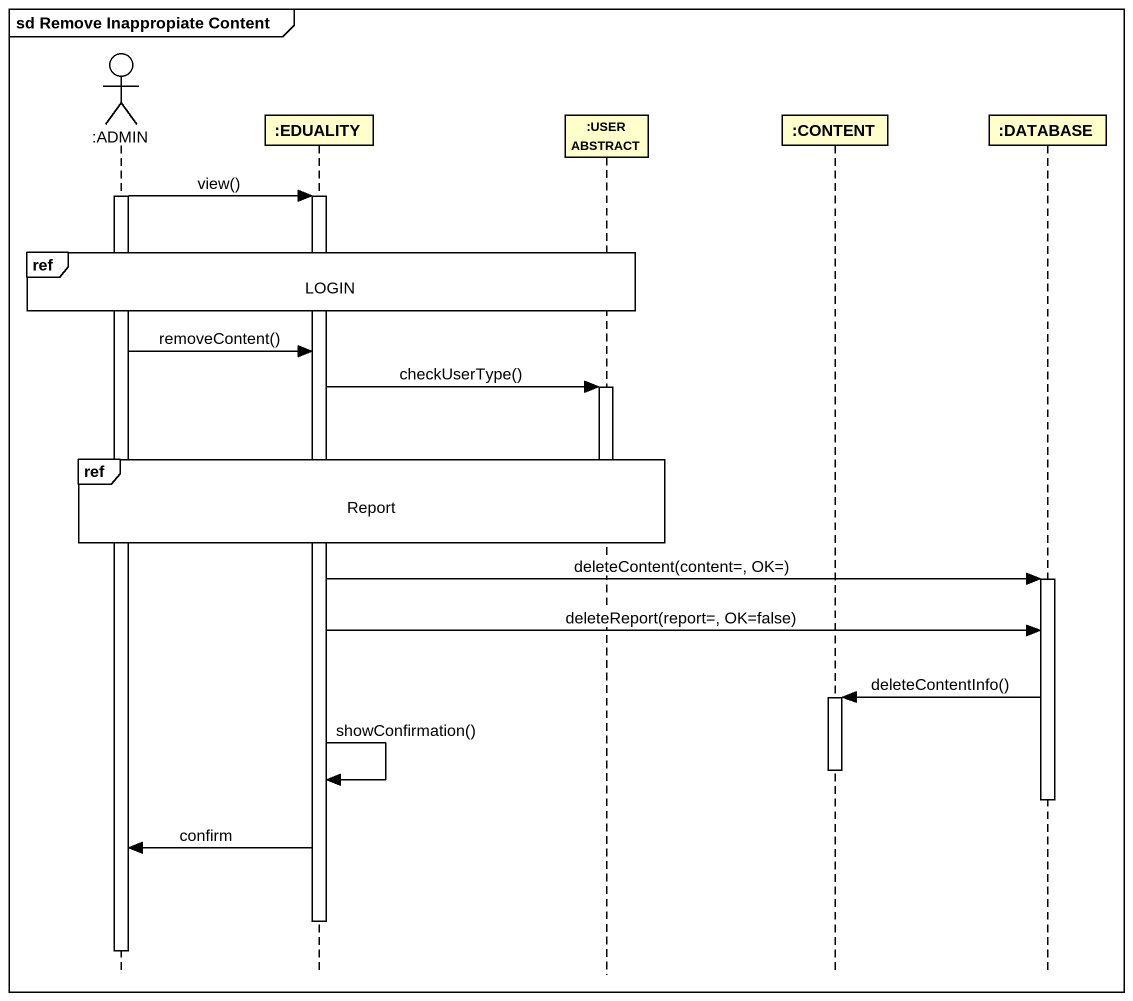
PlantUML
@startuml
mainframe sd Remove Inappropiate Content
hide footbox
actor ":ADMIN" as ADMIN
participant ":EDUALITY" as EDUALITY
participant ":USER ABSTRACT" as USER_ABSTRACT
participant ":CONTENT" as CONTENT
participant ":DATABASE" as DATABASE_

activate ADMIN
ADMIN -> EDUALITY : view()
activate EDUALITY
ref over ADMIN, EDUALITY, USER_ABSTRACT : LOGIN
ADMIN -> EDUALITY : removeContent()
EDUALITY -> USER_ABSTRACT : checkUserType()
activate USER_ABSTRACT
ref over ADMIN, EDUALITY, USER_ABSTRACT : Report
deactivate USER_ABSTRACT
EDUALITY -> DATABASE_ : deleteContent(content=, OK=)
activate DATABASE_
EDUALITY -> DATABASE_ : deleteReport(report=, OK=false)
DATABASE_ -> CONTENT : deleteContentInfo()
activate CONTENT
deactivate CONTENT
EDUALITY -> EDUALITY : showConfirmation()
deactivate DATABASE_
EDUALITY -> ADMIN : confirm
deactivate EDUALITY
deactivate ADMIN
@enduml
